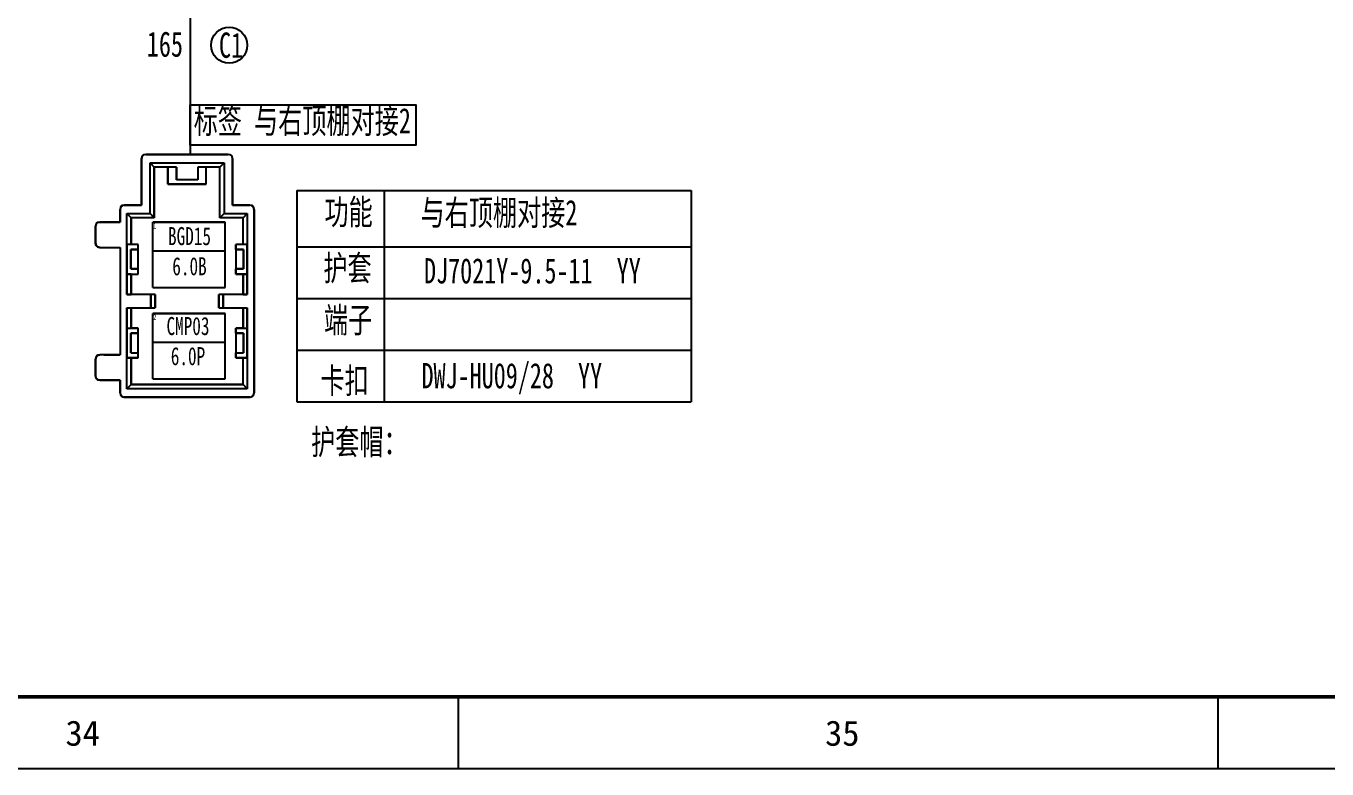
# Model space of a CAD drawing. Header units: millimetres. Extents: x 1543 to 5748, y 1576 to 2417.
# Drawn here: x 5057.8 to 5237.9, y 1576.3 to 1679.1 of the extents above; entities that cross this region are included whole.
import ezdxf

# ---------------------------------------------------------------- set-up
doc = ezdxf.new("R2010")
doc.units = ezdxf.units.MM
doc.layers.get('0').update_dxf_attribs({"lineweight": 25})
doc.layers.add('11文本层', color=255, linetype='Continuous')
doc.layers.add('孔位', color=2, linetype='Continuous')
for name, color, linetype, lineweight in [('1轮廓实线层', 7, 'Continuous', 50), ('_0', 7, 'Continuous', 25), ('图框层', 7, 'Continuous', 25)]:
    doc.layers.add(name, color=color, linetype=linetype, lineweight=lineweight)
doc.styles.get("Standard").update_dxf_attribs({"font": ''})
doc.styles.add('仿宋体', font='', dxfattribs={"width": 0.7, "height": 3.5})
doc.styles.add('仿宋体GB2312', font='', dxfattribs={"width": 0.7})
doc.styles.add('标准', font='fangsong.ttf', dxfattribs={"width": 0.7, "height": 3.5})
doc.styles.get('Standard').set_extended_font_data('SimSun')
doc.styles.get('仿宋体').set_extended_font_data('SimSun')
doc.styles.get('仿宋体GB2312').set_extended_font_data('SimSun')

# ---------------------------------------------------------------- blocks, each defined once
blk = doc.blocks.new('ZwmFrameMain_A0X5^_^分区图框^_^landscape')
at = {"color": 3}
for p, q in [((3549.25, 0), (3549.25, -10)), ((3654.38, 0), (3654.38, -10))]:
    blk.add_line(p, q, dxfattribs=at)
at = {"lineweight": 50}
blk.add_line((4170, 0), (0, 0), dxfattribs=at)
at = {"layer": '图框层', "color": 1}
blk.add_line((4180, -10), (-25, -10), dxfattribs=at)
at = {"color": 3, "char_height": 3.5, "attachment_point": 1}
for s, insert in [('34', (3494.9, -3.29)), ('35', (3600.03, -3.29))]:
    blk.add_mtext_dynamic_manual_height_columns(s, width=5.7094, gutter_width=1, heights=[0], dxfattribs=dict(at, insert=insert))

msp = doc.modelspace()

# ---------------------------------------------------------------- linework, layer by layer
at = {"lineweight": -3}
for p, q in [((5073.84, 1654.28), (5073.84, 1660.72)), ((5073.84, 1660.72), (5073.84, 1654.28)), ((5073.84, 1660.72), (5073.84, 1654.28)), ((5080.12, 1661.3), (5074.42, 1661.3)), ((5080.12, 1661.3), (5074.42, 1661.3)), ((5074.42, 1661.3), (5080.12, 1661.3)), ((5085.83, 1661.3), (5080.12, 1661.3)), ((5085.83, 1661.3), (5080.12, 1661.3)), ((5080.12, 1661.3), (5085.83, 1661.3)), ((5086.41, 1660.72), (5086.41, 1654.28)), ((5086.41, 1654.28), (5086.41, 1660.72)), ((5086.41, 1654.28), (5086.41, 1660.72)), ((5075.01, 1653.11), (5075.01, 1660.13)), ((5075.01, 1660.13), (5080.12, 1660.13)), ((5075.59, 1659.55), (5075.01, 1660.13)), ((5075.01, 1660.13), (5080.12, 1660.13)), ((5075.01, 1660.13), (5075.59, 1659.55)), ((5075.01, 1653.11), (5075.01, 1660.13)), ((5075.59, 1652.53), (5075.59, 1659.55)), ((5078.64, 1659.55), (5075.59, 1659.55)), ((5075.59, 1659.55), (5075.59, 1652.53)), ((5078.64, 1659.55), (5075.59, 1659.55)), ((5075.59, 1659.55), (5075.59, 1652.53)), ((5077.47, 1657.21), (5077.47, 1659.55)), ((5077.47, 1659.55), (5077.47, 1657.21)), ((5077.47, 1659.55), (5077.47, 1657.21)), ((5078.64, 1657.79), (5078.64, 1659.55)), ((5078.64, 1659.55), (5078.64, 1657.79)), ((5080.12, 1660.13), (5085.24, 1660.13)), ((5080.12, 1660.13), (5085.24, 1660.13)), ((5084.66, 1659.55), (5081.62, 1659.55)), ((5081.62, 1659.55), (5081.62, 1657.79)), ((5084.66, 1659.55), (5081.62, 1659.55)), ((5081.62, 1659.55), (5081.62, 1657.79)), ((5081.62, 1659.55), (5081.62, 1657.79)), ((5082.79, 1657.21), (5082.79, 1659.55)), ((5082.79, 1657.21), (5082.79, 1659.55)), ((5084.66, 1659.55), (5085.24, 1660.13)), ((5085.24, 1660.13), (5084.66, 1659.55)), ((5084.66, 1652.53), (5084.66, 1659.55)), ((5084.66, 1652.53), (5084.66, 1659.55)), ((5085.24, 1660.13), (5085.24, 1653.11)), ((5085.24, 1660.13), (5085.24, 1653.11)), ((5080.12, 1657.21), (5077.47, 1657.21)), ((5077.47, 1657.21), (5080.12, 1657.21)), ((5077.47, 1657.21), (5080.12, 1657.21)), ((5080.12, 1657.79), (5078.64, 1657.79)), ((5080.12, 1657.79), (5078.64, 1657.79)), ((5081.62, 1657.79), (5080.12, 1657.79)), ((5081.62, 1657.79), (5080.12, 1657.79)), ((5082.79, 1657.21), (5080.12, 1657.21)), ((5080.12, 1657.21), (5082.79, 1657.21)), ((5080.12, 1657.21), (5082.79, 1657.21)), ((5070.85, 1653.7), (5070.85, 1651.94)), ((5070.85, 1653.7), (5070.85, 1651.94)), ((5070.85, 1651.94), (5070.85, 1653.7)), ((5071.44, 1654.28), (5073.84, 1654.28)), ((5073.84, 1654.28), (5071.44, 1654.28)), ((5073.84, 1654.28), (5071.44, 1654.28)), ((5071.79, 1648.84), (5071.79, 1653.11)), ((5071.79, 1653.11), (5075.01, 1653.11)), ((5071.79, 1653.11), (5072.38, 1652.53)), ((5071.79, 1648.84), (5071.79, 1653.11)), ((5072.38, 1652.53), (5071.79, 1653.11)), ((5071.79, 1653.11), (5075.01, 1653.11)), ((5075.59, 1652.53), (5075.01, 1653.11)), ((5075.01, 1653.11), (5075.59, 1652.53)), ((5085.24, 1653.11), (5084.66, 1652.53)), ((5084.66, 1652.53), (5085.24, 1653.11)), ((5085.24, 1653.11), (5088.46, 1653.11)), ((5085.24, 1653.11), (5088.46, 1653.11)), ((5086.41, 1654.28), (5088.81, 1654.28)), ((5088.81, 1654.28), (5086.41, 1654.28)), ((5088.81, 1654.28), (5086.41, 1654.28)), ((5087.87, 1652.53), (5088.46, 1653.11)), ((5088.46, 1653.11), (5087.87, 1652.53)), ((5088.46, 1653.11), (5088.46, 1648.84)), ((5088.46, 1653.11), (5088.46, 1648.84)), ((5089.4, 1628.31), (5089.4, 1653.7)), ((5089.4, 1653.7), (5089.4, 1628.31)), ((5089.4, 1628.31), (5089.4, 1653.7)), ((5067.46, 1651.36), (5067.46, 1649.02)), ((5067.46, 1649.02), (5067.46, 1651.36)), ((5070.85, 1651.94), (5068.05, 1651.94)), ((5068.05, 1651.94), (5070.85, 1651.94)), ((5068.05, 1651.94), (5070.85, 1651.94)), ((5072.38, 1648.84), (5072.38, 1652.53)), ((5072.38, 1652.53), (5072.38, 1648.84)), ((5075.59, 1652.53), (5072.38, 1652.53)), ((5072.38, 1652.53), (5072.38, 1648.84)), ((5075.59, 1652.53), (5072.38, 1652.53)), ((5085.38, 1651.91), (5075.38, 1651.91)), ((5075.38, 1651.91), (5085.38, 1651.91)), ((5075.38, 1642.91), (5075.38, 1651.91)), ((5075.38, 1642.91), (5075.38, 1651.91)), ((5075.38, 1642.91), (5075.38, 1651.91)), ((5075.38, 1642.91), (5075.38, 1651.91)), ((5075.38, 1642.91), (5075.38, 1651.91)), ((5075.38, 1642.91), (5075.38, 1651.91)), ((5075.38, 1651.91), (5085.38, 1651.91)), ((5087.87, 1652.53), (5084.66, 1652.53)), ((5087.87, 1652.53), (5084.66, 1652.53)), ((5085.38, 1642.91), (5085.38, 1651.91)), ((5087.87, 1648.84), (5087.87, 1652.53)), ((5087.87, 1648.84), (5087.87, 1652.53)), ((5068.05, 1648.43), (5070.85, 1648.43)), ((5068.05, 1648.43), (5070.85, 1648.43)), ((5070.85, 1648.43), (5070.85, 1633.57)), ((5070.85, 1648.43), (5070.85, 1633.57)), ((5071.79, 1644.75), (5071.79, 1648.84)), ((5071.79, 1648.84), (5071.79, 1644.75)), ((5072.38, 1648.84), (5071.79, 1648.84)), ((5071.79, 1648.84), (5071.79, 1644.75)), ((5072.38, 1648.84), (5071.79, 1648.84)), ((5072.32, 1645.45), (5072.32, 1648.14)), ((5072.32, 1648.14), (5073.37, 1648.14)), ((5073.37, 1648.14), (5072.32, 1648.14)), ((5072.32, 1648.14), (5072.32, 1645.45)), ((5073.37, 1648.14), (5072.32, 1648.14)), ((5073.37, 1648.84), (5072.38, 1648.84)), ((5073.37, 1648.84), (5072.38, 1648.84)), ((5073.37, 1644.75), (5073.37, 1648.84)), ((5073.37, 1644.75), (5073.37, 1648.84)), ((5085.38, 1647.91), (5075.38, 1647.91)), ((5086.88, 1648.14), (5086.88, 1648.84)), ((5086.88, 1648.84), (5086.88, 1644.75)), ((5087.87, 1648.84), (5086.88, 1648.84)), ((5086.88, 1648.84), (5086.88, 1644.75)), ((5087.87, 1648.84), (5086.88, 1648.84)), ((5087.93, 1648.14), (5086.88, 1648.14)), ((5087.93, 1648.14), (5086.88, 1648.14)), ((5086.88, 1648.14), (5086.88, 1645.45)), ((5086.88, 1648.14), (5087.93, 1648.14)), ((5088.46, 1648.84), (5087.87, 1648.84)), ((5088.46, 1648.84), (5087.87, 1648.84)), ((5087.93, 1648.14), (5087.93, 1645.45)), ((5087.93, 1645.45), (5087.93, 1648.14)), ((5087.93, 1648.14), (5087.93, 1645.45)), ((5088.46, 1648.84), (5088.46, 1644.75)), ((5088.46, 1644.75), (5088.46, 1648.84)), ((5071.79, 1641.94), (5071.79, 1644.75)), ((5071.79, 1644.75), (5073.37, 1644.75)), ((5071.79, 1644.75), (5072.38, 1644.75)), ((5072.38, 1644.75), (5071.79, 1644.75)), ((5071.79, 1644.75), (5071.79, 1641.94)), ((5073.37, 1645.45), (5072.32, 1645.45)), ((5072.32, 1645.45), (5073.37, 1645.45)), ((5072.38, 1644.75), (5073.37, 1644.75)), ((5072.38, 1644.75), (5073.37, 1644.75)), ((5072.38, 1641.94), (5072.38, 1644.75)), ((5072.38, 1644.75), (5072.38, 1641.94)), ((5072.38, 1641.94), (5072.38, 1644.75)), ((5086.88, 1644.75), (5086.88, 1645.45)), ((5086.88, 1645.45), (5087.93, 1645.45)), ((5087.93, 1645.45), (5086.88, 1645.45)), ((5088.46, 1644.75), (5086.88, 1644.75)), ((5086.88, 1644.75), (5087.87, 1644.75)), ((5086.88, 1644.75), (5087.87, 1644.75)), ((5087.87, 1644.75), (5088.46, 1644.75)), ((5087.87, 1641.94), (5087.87, 1644.75)), ((5088.46, 1644.75), (5087.87, 1644.75)), ((5087.87, 1644.75), (5087.87, 1641.94)), ((5088.46, 1644.75), (5088.46, 1641.94)), ((5088.46, 1641.94), (5088.46, 1644.75)), ((5075.38, 1642.91), (5085.38, 1642.91)), ((5075.13, 1641.94), (5071.79, 1641.94)), ((5075.13, 1641.94), (5071.79, 1641.94)), ((5071.79, 1641.94), (5072.38, 1641.94)), ((5075.71, 1641.94), (5072.38, 1641.94)), ((5075.13, 1640.07), (5075.13, 1641.94)), ((5075.71, 1641.94), (5075.13, 1641.94)), ((5075.71, 1641.94), (5075.13, 1641.94)), ((5075.13, 1641.94), (5075.13, 1640.07)), ((5075.71, 1640.07), (5075.71, 1641.94)), ((5075.71, 1641.94), (5075.71, 1640.07)), ((5075.71, 1640.07), (5075.71, 1641.94)), ((5087.87, 1641.94), (5084.54, 1641.94)), ((5085.13, 1641.94), (5084.54, 1641.94)), ((5084.54, 1640.07), (5084.54, 1641.94)), ((5085.13, 1641.94), (5084.54, 1641.94)), ((5084.54, 1641.94), (5084.54, 1640.07)), ((5088.46, 1641.94), (5085.13, 1641.94)), ((5085.13, 1641.94), (5085.13, 1640.07)), ((5088.46, 1641.94), (5085.13, 1641.94)), ((5085.13, 1640.07), (5085.13, 1641.94)), ((5087.87, 1641.94), (5088.46, 1641.94)), ((5071.79, 1637.26), (5071.79, 1640.07)), ((5071.79, 1640.07), (5075.13, 1640.07)), ((5071.79, 1640.07), (5075.13, 1640.07)), ((5071.79, 1640.07), (5071.79, 1637.26)), ((5072.38, 1637.26), (5072.38, 1640.07)), ((5072.38, 1640.07), (5072.38, 1637.26)), ((5072.38, 1637.26), (5072.38, 1640.07)), ((5075.13, 1640.07), (5075.71, 1640.07)), ((5075.13, 1640.07), (5075.71, 1640.07)), ((5085.38, 1639.27), (5075.38, 1639.27)), ((5075.38, 1639.27), (5085.38, 1639.27)), ((5075.38, 1630.27), (5075.38, 1639.27)), ((5075.38, 1630.27), (5075.38, 1639.27)), ((5075.38, 1630.27), (5075.38, 1639.27)), ((5075.38, 1630.27), (5075.38, 1639.27)), ((5075.38, 1630.27), (5075.38, 1639.27)), ((5075.38, 1630.27), (5075.38, 1639.27)), ((5075.38, 1639.27), (5085.38, 1639.27)), ((5084.54, 1640.07), (5085.13, 1640.07)), ((5084.54, 1640.07), (5085.13, 1640.07)), ((5085.13, 1640.07), (5088.46, 1640.07)), ((5085.13, 1640.07), (5088.46, 1640.07)), ((5085.38, 1630.27), (5085.38, 1639.27)), ((5087.87, 1637.26), (5087.87, 1640.07)), ((5087.87, 1640.07), (5087.87, 1637.26)), ((5088.46, 1640.07), (5088.46, 1637.26)), ((5088.46, 1637.26), (5088.46, 1640.07)), ((5071.79, 1633.16), (5071.79, 1637.26)), ((5071.79, 1637.26), (5071.79, 1633.16)), ((5071.79, 1637.26), (5072.38, 1637.26)), ((5071.79, 1637.26), (5071.79, 1633.16)), ((5071.79, 1637.26), (5072.38, 1637.26)), ((5072.38, 1637.26), (5073.37, 1637.26)), ((5073.37, 1637.26), (5072.38, 1637.26)), ((5073.37, 1633.16), (5073.37, 1637.26)), ((5073.37, 1633.16), (5073.37, 1637.26)), ((5086.88, 1636.56), (5086.88, 1637.26)), ((5086.88, 1637.26), (5086.88, 1633.16)), ((5086.88, 1637.26), (5087.87, 1637.26)), ((5086.88, 1637.26), (5086.88, 1633.16)), ((5087.87, 1637.26), (5086.88, 1637.26)), ((5087.87, 1637.26), (5088.46, 1637.26)), ((5087.87, 1637.26), (5088.46, 1637.26)), ((5088.46, 1637.26), (5088.46, 1633.16)), ((5088.46, 1633.16), (5088.46, 1637.26)), ((5072.32, 1633.87), (5072.32, 1636.56)), ((5073.37, 1636.56), (5072.32, 1636.56)), ((5072.32, 1636.56), (5072.32, 1633.87)), ((5072.32, 1636.56), (5073.37, 1636.56)), ((5072.32, 1636.56), (5073.37, 1636.56)), ((5085.38, 1635.27), (5075.38, 1635.27)), ((5087.93, 1636.56), (5086.88, 1636.56)), ((5086.88, 1636.56), (5086.88, 1633.87)), ((5086.88, 1636.56), (5087.93, 1636.56)), ((5086.88, 1636.56), (5087.93, 1636.56)), ((5087.93, 1633.87), (5087.93, 1636.56)), ((5087.93, 1636.56), (5087.93, 1633.87)), ((5087.93, 1636.56), (5087.93, 1633.87)), ((5070.85, 1633.57), (5068.05, 1633.57)), ((5070.85, 1633.57), (5068.05, 1633.57)), ((5068.63, 1633.57), (5068.05, 1633.57)), ((5068.63, 1633.57), (5070.85, 1633.57)), ((5071.79, 1628.89), (5071.79, 1633.16)), ((5071.79, 1633.16), (5073.37, 1633.16)), ((5072.38, 1633.16), (5071.79, 1633.16)), ((5071.79, 1633.16), (5072.38, 1633.16)), ((5071.79, 1628.89), (5071.79, 1633.16)), ((5072.32, 1633.87), (5073.37, 1633.87)), ((5072.32, 1633.87), (5073.37, 1633.87)), ((5073.37, 1633.16), (5072.38, 1633.16)), ((5072.38, 1633.16), (5073.37, 1633.16)), ((5072.38, 1629.48), (5072.38, 1633.16)), ((5072.38, 1633.16), (5072.38, 1629.48)), ((5072.38, 1633.16), (5072.38, 1629.48)), ((5086.88, 1633.16), (5086.88, 1633.87)), ((5086.88, 1633.87), (5087.93, 1633.87)), ((5086.88, 1633.87), (5087.93, 1633.87)), ((5088.46, 1633.16), (5086.88, 1633.16)), ((5087.87, 1633.16), (5086.88, 1633.16)), ((5086.88, 1633.16), (5087.87, 1633.16)), ((5088.46, 1633.16), (5087.87, 1633.16)), ((5087.87, 1629.48), (5087.87, 1633.16)), ((5087.87, 1633.16), (5088.46, 1633.16)), ((5087.87, 1629.48), (5087.87, 1633.16)), ((5088.46, 1633.16), (5088.46, 1628.89)), ((5088.46, 1633.16), (5088.46, 1628.89)), ((5067.46, 1632.99), (5067.46, 1630.65)), ((5067.46, 1630.65), (5067.46, 1632.99)), ((5068.05, 1630.06), (5070.85, 1630.06)), ((5070.85, 1630.06), (5068.05, 1630.06)), ((5070.85, 1630.06), (5070.85, 1628.31)), ((5070.85, 1630.06), (5070.85, 1628.31)), ((5070.85, 1628.31), (5070.85, 1630.06)), ((5075.38, 1630.27), (5085.38, 1630.27)), ((5071.79, 1628.89), (5072.38, 1629.48)), ((5072.38, 1629.48), (5071.79, 1628.89)), ((5080.12, 1628.89), (5071.79, 1628.89)), ((5080.12, 1628.89), (5071.79, 1628.89)), ((5080.12, 1629.48), (5072.38, 1629.48)), ((5072.38, 1629.48), (5080.12, 1629.48)), ((5072.38, 1629.48), (5080.12, 1629.48)), ((5087.87, 1629.48), (5080.12, 1629.48)), ((5080.12, 1629.48), (5087.87, 1629.48)), ((5080.12, 1629.48), (5087.87, 1629.48)), ((5088.46, 1628.89), (5080.12, 1628.89)), ((5088.46, 1628.89), (5080.12, 1628.89)), ((5087.87, 1629.48), (5088.46, 1628.89)), ((5088.46, 1628.89), (5087.87, 1629.48)), ((5080.12, 1627.72), (5071.44, 1627.72)), ((5071.44, 1627.72), (5080.12, 1627.72)), ((5088.81, 1627.72), (5080.12, 1627.72)), ((5080.12, 1627.72), (5088.81, 1627.72))]:
    msp.add_line(p, q, dxfattribs=at)
for points in [[(5074.42, 1661.3), (5074.1, 1661.24), (5073.9, 1661.04), (5073.84, 1660.72)], [(5074.42, 1661.3), (5074.1, 1661.24), (5073.9, 1661.04), (5073.84, 1660.72)], [(5086.41, 1660.72), (5086.35, 1661.04), (5086.15, 1661.24), (5085.83, 1661.3)], [(5086.41, 1660.72), (5086.35, 1661.04), (5086.15, 1661.24), (5085.83, 1661.3)], [(5071.44, 1654.28), (5071.11, 1654.22), (5070.92, 1654.02), (5070.85, 1653.7)], [(5071.44, 1654.28), (5071.11, 1654.22), (5070.92, 1654.02), (5070.85, 1653.7)], [(5089.4, 1653.7), (5089.33, 1654.02), (5089.14, 1654.22), (5088.81, 1654.28)], [(5089.4, 1653.7), (5089.33, 1654.02), (5089.14, 1654.22), (5088.81, 1654.28)], [(5068.05, 1651.94), (5067.72, 1651.88), (5067.53, 1651.68), (5067.46, 1651.36)], [(5067.61, 1651.8), (5067.79, 1651.91), (5068.05, 1651.94)], [(5067.46, 1649.02), (5067.53, 1648.69), (5067.72, 1648.5), (5068.05, 1648.43)], [(5068.05, 1648.43), (5067.72, 1648.5), (5067.53, 1648.69), (5067.46, 1649.02)], [(5068.05, 1633.57), (5067.72, 1633.51), (5067.53, 1633.31), (5067.46, 1632.99)], [(5067.61, 1633.43), (5067.79, 1633.54), (5068.05, 1633.57)], [(5067.46, 1630.65), (5067.53, 1630.32), (5067.72, 1630.13), (5068.05, 1630.06)], [(5068.05, 1630.06), (5067.72, 1630.13), (5067.53, 1630.32), (5067.46, 1630.65)], [(5070.85, 1628.31), (5070.92, 1627.98), (5071.11, 1627.79), (5071.44, 1627.72)], [(5070.85, 1628.31), (5070.92, 1627.98), (5071.11, 1627.79), (5071.44, 1627.72)], [(5088.81, 1627.72), (5089.14, 1627.79), (5089.33, 1627.98), (5089.4, 1628.31)], [(5088.81, 1627.72), (5089.14, 1627.79), (5089.33, 1627.98), (5089.4, 1628.31)]]:
    msp.add_lwpolyline(points, dxfattribs=at)
for centre, start, end in [((5074.42, 1660.72), 90, 180), ((5085.83, 1660.72), 0, 90), ((5071.44, 1653.7), 90, 180), ((5088.81, 1653.7), 0, 90), ((5068.05, 1651.36), 90, 180), ((5068.05, 1649.02), 180, 270), ((5068.05, 1632.99), 90, 180), ((5068.05, 1630.65), 180, 270), ((5071.44, 1628.31), 180, 270), ((5088.81, 1628.31), 270, 0)]:
    msp.add_arc(centre, 0.585, start, end, dxfattribs=at)
at = {"layer": '11文本层', "lineweight": -3}
for p, q in [((5095.3, 1656.31), (5095.3, 1648.51)), ((5095.3, 1656.31), (5110.9, 1656.31)), ((5107.39, 1656.31), (5107.39, 1648.51)), ((5110.9, 1656.31), (5149.9, 1656.31)), ((5149.9, 1656.31), (5149.9, 1648.51)), ((5095.3, 1648.51), (5149.9, 1648.51)), ((5095.3, 1648.51), (5095.3, 1641.36)), ((5095.3, 1641.36), (5149.9, 1641.36)), ((5095.3, 1641.36), (5095.3, 1634.21)), ((5095.3, 1634.21), (5149.9, 1634.21)), ((5095.3, 1634.21), (5095.3, 1627.06)), ((5095.3, 1627.06), (5149.9, 1627.06))]:
    msp.add_line(p, q, dxfattribs=at)
at = {"layer": '1轮廓实线层', "lineweight": -2}
for p, q in [((5080.54, 1710.94), (5080.54, 1661.3)), ((5107.39, 1648.51), (5107.39, 1641.36)), ((5149.9, 1648.51), (5149.9, 1641.36)), ((5107.39, 1641.36), (5107.39, 1634.21)), ((5149.9, 1641.36), (5149.9, 1634.21)), ((5107.39, 1634.21), (5107.39, 1627.06)), ((5149.9, 1634.21), (5149.9, 1627.06))]:
    msp.add_line(p, q, dxfattribs=at)
msp.add_lwpolyline([(5080.54, 1668.17), (5111.78, 1668.17), (5111.78, 1662.58), (5080.54, 1662.58)], close=True, dxfattribs=at)
at = {"layer": '_0', "color": 1}
msp.add_circle((5085.96, 1676.41), 2.5, dxfattribs=at)

# ---------------------------------------------------------------- block references
at = {"layer": '图框层', "lineweight": -3}
msp.add_blockref('ZwmFrameMain_A0X5^_^分区图框^_^landscape', (1568.4, 1586.27), dxfattribs=at)

# ---------------------------------------------------------------- texts
at = {"char_height": 2.5, "width": 2.9838, "attachment_point": 1, "style": '标准'}
for s, insert in [('\\pxqc;BGD15\\P6.0B', (5078.97, 1651.25)), ('\\pxqc;CMP03\\P6.0P', (5078.76, 1638.81))]:
    msp.add_mtext(s, dxfattribs=dict(at, insert=insert))
at = {"layer": '11文本层', "lineweight": -3, "style": '标准', "width": 0.7}
for s, p in [('功能', (5099.14, 1651.59)), ('护套', (5098.99, 1643.84)), ('端子', (5099.07, 1636.64)), ('卡扣', (5098.6, 1628.26))]:
    msp.add_text(s, height=3.5, dxfattribs=at).set_placement(p)
at = {"layer": '11文本层', "char_height": 3.5, "attachment_point": 1, "style": '标准'}
for s, insert, width in [('标签 与右顶棚对接2', (5081.04, 1667.72), 31.9722), ('护套帽：', (5097.29, 1623.28), 41.519)]:
    msp.add_mtext(s, dxfattribs=dict(at, insert=insert, width=width))
at = {"layer": '11文本层', "lineweight": -3, "char_height": 3.5, "width": 41.519, "attachment_point": 1, "style": '标准'}
for s, insert in [('与右顶棚对接2', (5112.43, 1655)), ('{\\W0.7;DJ7021Y-9.5-11  YY}', (5112.92, 1646.95)), ('{\\W0.7;DWJ-HU09/28  YY}', (5112.57, 1632.44))]:
    msp.add_mtext(s, dxfattribs=dict(at, insert=insert))
at = {"layer": '_0', "insert": (5074.56, 1678.32), "char_height": 3.5, "width": 5.9278, "attachment_point": 1, "style": '仿宋体'}
msp.add_mtext('165', dxfattribs=at)
at = {"layer": '_0', "color": 1, "insert": (5084.54, 1678.17), "char_height": 3.5, "width": 7.013, "attachment_point": 1, "style": '仿宋体GB2312'}
msp.add_mtext('C1', dxfattribs=at)
at = {"layer": '孔位', "lineweight": -3, "width": 0.6}
for s, p in [('1', (5075.47, 1651.05)), ('2', (5075.47, 1638.41))]:
    msp.add_text(s, height=0.75, dxfattribs=at).set_placement(p)

doc.saveas('drawing.dxf')
